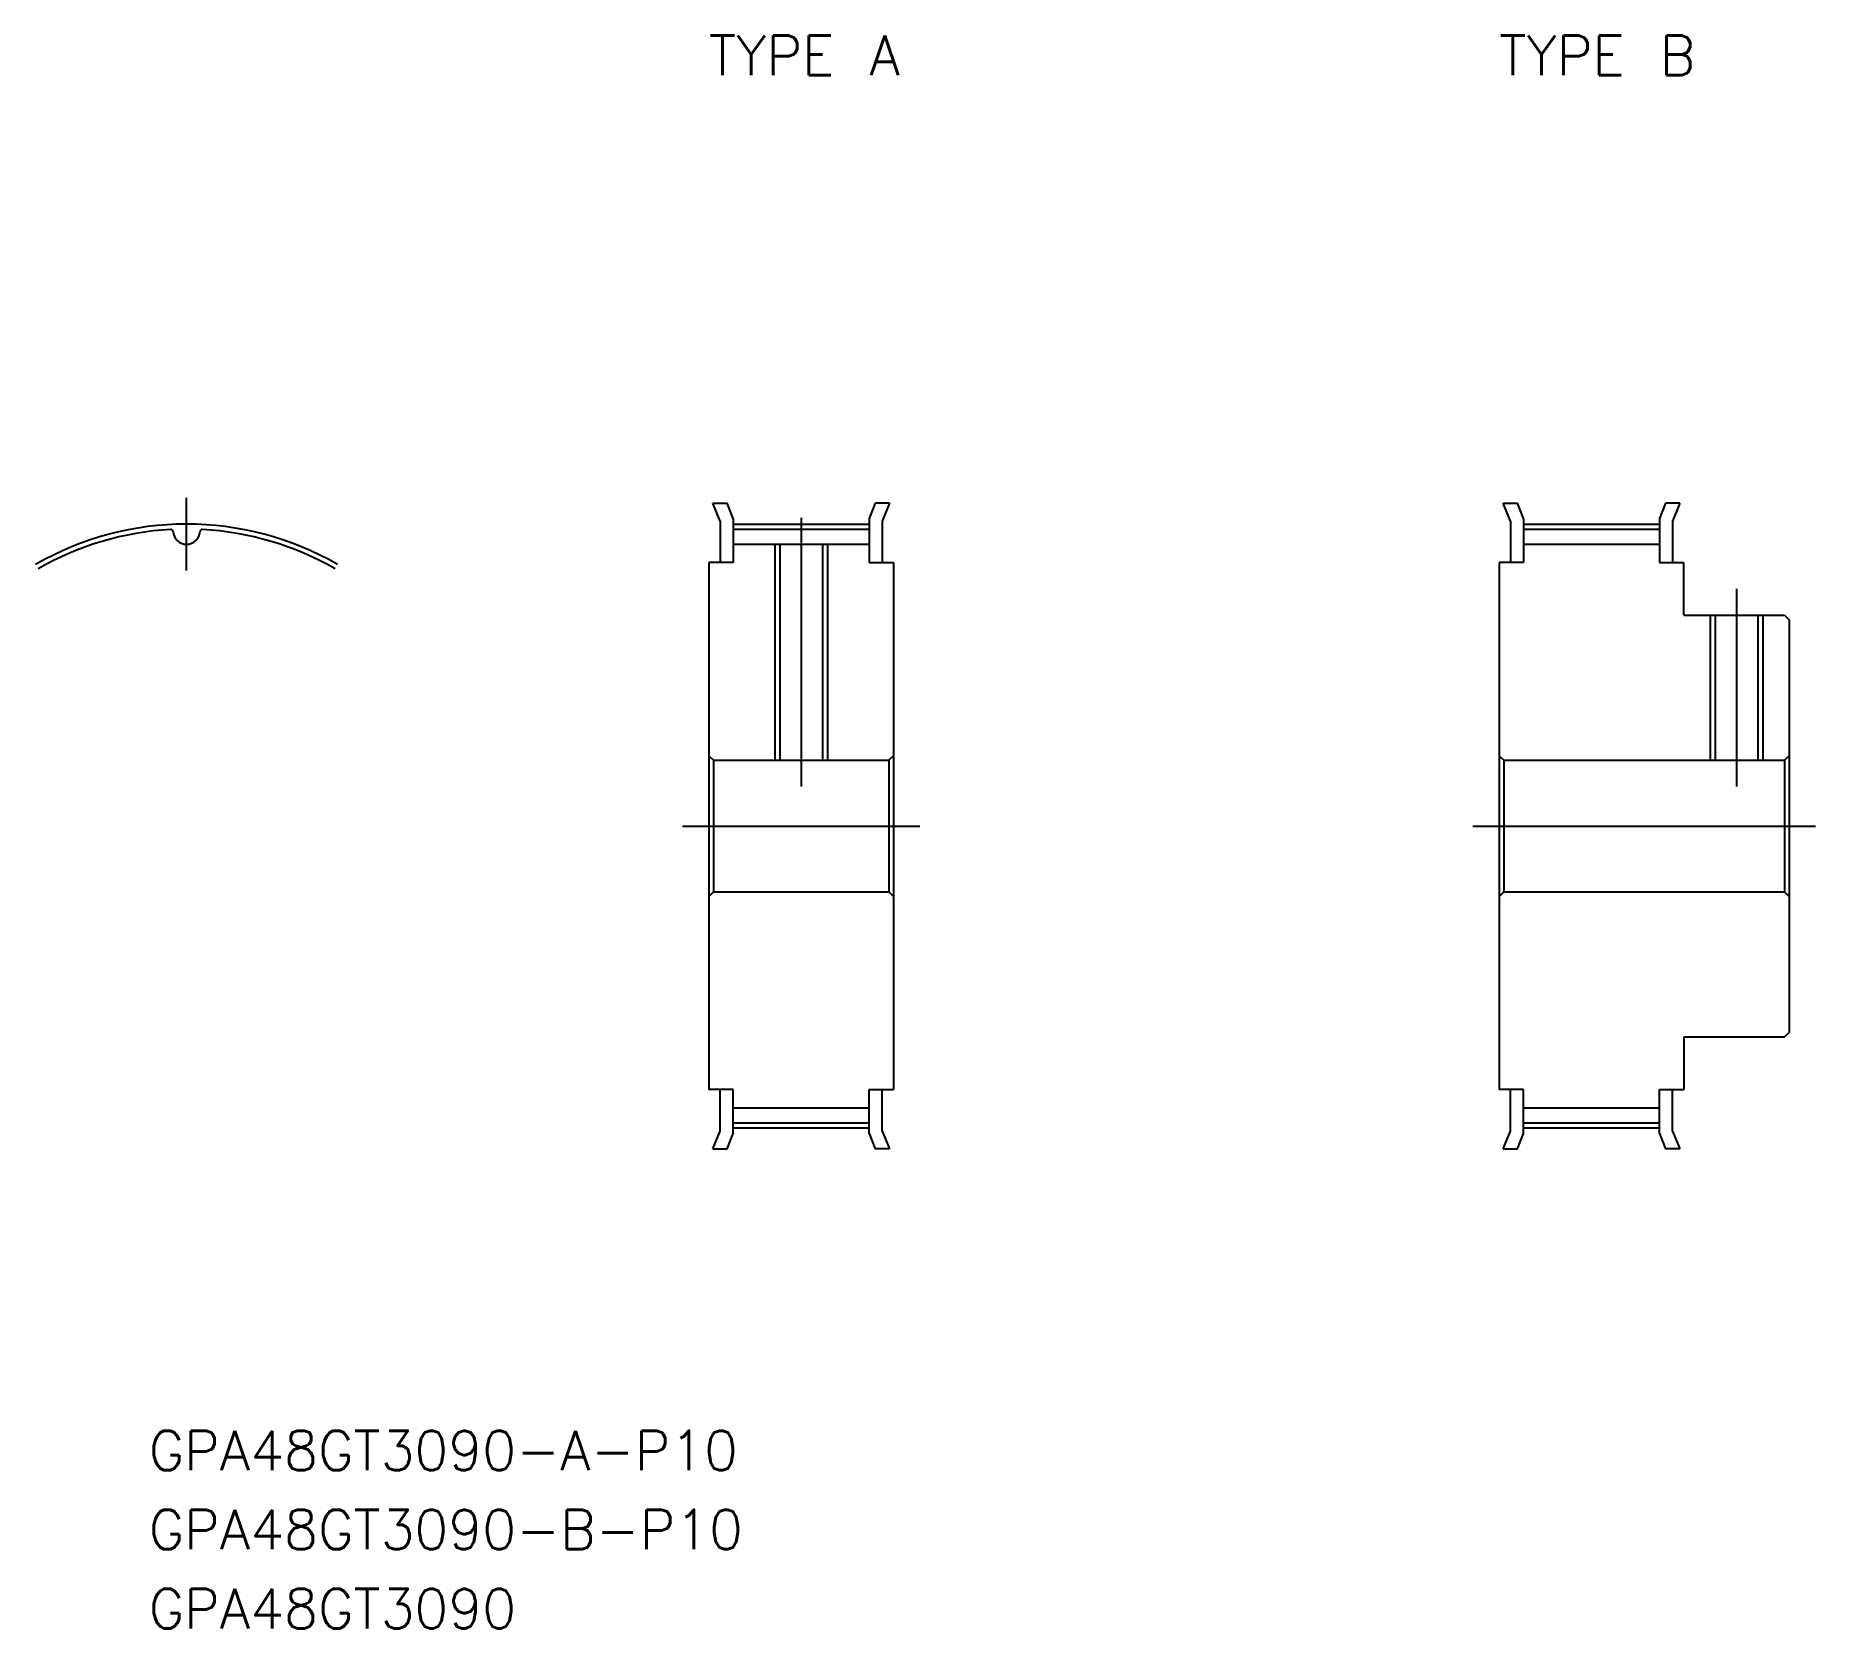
# Model space of a CAD drawing. Extents: x -11 to 124, y -61 to 60.
import ezdxf

# ---------------------------------------------------------------- set-up
doc = ezdxf.new("R2010")
doc.units = 0
doc.linetypes.add('CENTER', pattern=[50.8, 31.75, -6.35, 6.35, -6.35])
doc.layers.get('0').update_dxf_attribs({"linetype": 'CONTINUOUS'})
doc.layers.add('CENTER', color=1, linetype='CONTINUOUS')
doc.styles.get("Standard").update_dxf_attribs({"font": 'txt.shx', "height": 3, "bigfont": 'bigfont.shx'})

msp = doc.modelspace()

# ---------------------------------------------------------------- linework, layer by layer
at = {"color": 7, "linetype": 'CONTINUOUS'}
for p, q in [((40.51, 23.15), (39.96, 24.5)), ((39.96, 24.5), (41.04, 24.5)), ((41.51, 23.35), (41.04, 24.5)), ((52.28, 24.5), (51.81, 23.35)), ((53.36, 24.5), (52.28, 24.5)), ((53.36, 24.5), (52.81, 23.15)), ((100.51, 23.15), (99.96, 24.5)), ((99.96, 24.5), (101.04, 24.5)), ((101.51, 23.35), (101.04, 24.5)), ((112.28, 24.5), (111.81, 23.35)), ((113.36, 24.5), (112.28, 24.5)), ((113.36, 24.5), (112.81, 23.15)), ((40.51, 23.15), (40.51, 20)), ((41.51, 23.35), (41.51, 20)), ((51.81, 23.35), (51.81, 20)), ((52.81, 23.15), (52.81, 20)), ((100.51, 23.15), (100.51, 20)), ((101.51, 23.35), (101.51, 20)), ((111.81, 23.35), (111.81, 20)), ((112.81, 23.15), (112.81, 20)), ((41.51, 22.54), (51.81, 22.54)), ((101.51, 22.54), (111.81, 22.54)), ((41.51, 21.39), (51.81, 21.39)), ((45.04, 21.39), (45.04, 5)), ((48.28, 21.39), (48.28, 5)), ((101.51, 21.39), (111.81, 21.39)), ((39.66, 20), (39.66, -20)), ((41.51, 20), (39.66, 20)), ((51.81, 20), (53.66, 20)), ((53.66, 20), (53.66, -20)), ((99.66, 20), (99.66, -20)), ((101.51, 20), (99.66, 20)), ((111.81, 20), (113.66, 20)), ((113.66, 16), (113.66, 20)), ((113.66, 16), (121.32, 16)), ((116.04, 16), (116.04, 5)), ((119.28, 16), (119.28, 5)), ((121.32, 16), (121.66, 15.66)), ((121.66, 15.66), (121.66, -15.66)), ((39.66, 5.34), (40, 5)), ((40, 5), (53.32, 5)), ((40, 5), (40, -5)), ((53.66, 5.34), (53.32, 5)), ((53.32, 5), (53.32, -5)), ((99.66, 5.34), (100, 5)), ((100, 5), (121.32, 5)), ((100, 5), (100, -5)), ((121.66, 5.34), (121.32, 5)), ((121.32, 5), (121.32, -5)), ((39.66, -5.34), (40, -5)), ((40, -5), (53.32, -5)), ((53.66, -5.34), (53.32, -5)), ((99.66, -5.34), (100, -5)), ((100, -5), (121.32, -5)), ((121.66, -5.34), (121.32, -5)), ((113.66, -16), (121.32, -16)), ((113.66, -16), (113.66, -20)), ((121.32, -16), (121.66, -15.66)), ((41.51, -20), (39.66, -20)), ((40.51, -23.15), (40.51, -20)), ((41.51, -23.35), (41.51, -20)), ((51.81, -23.35), (51.81, -20)), ((51.81, -20), (53.66, -20)), ((52.81, -23.15), (52.81, -20)), ((101.51, -20), (99.66, -20)), ((100.51, -23.15), (100.51, -20)), ((101.51, -23.35), (101.51, -20)), ((111.81, -23.35), (111.81, -20)), ((111.81, -20), (113.66, -20)), ((112.81, -23.15), (112.81, -20)), ((41.51, -21.39), (51.81, -21.39)), ((101.51, -21.39), (111.81, -21.39)), ((41.51, -22.54), (51.81, -22.54)), ((101.51, -22.54), (111.81, -22.54)), ((39.96, -24.5), (40.51, -23.15)), ((41.04, -24.5), (41.51, -23.35)), ((51.81, -23.35), (52.28, -24.5)), ((52.81, -23.15), (53.36, -24.5)), ((99.96, -24.5), (100.51, -23.15)), ((101.04, -24.5), (101.51, -23.35)), ((111.81, -23.35), (112.28, -24.5)), ((112.81, -23.15), (113.36, -24.5)), ((39.96, -24.5), (41.04, -24.5)), ((53.36, -24.5), (52.28, -24.5)), ((99.96, -24.5), (101.04, -24.5)), ((113.36, -24.5), (112.28, -24.5))]:
    msp.add_line(p, q, dxfattribs=at)
at = {"color": 3, "linetype": 'CONTINUOUS'}
for p, q in [((44.66, 21.39), (44.66, 5)), ((48.66, 21.39), (48.66, 5)), ((115.66, 16), (115.66, 5)), ((119.66, 16), (119.66, 5))]:
    msp.add_line(p, q, dxfattribs=at)
at = {"color": 7, "linetype": 'CONTINUOUS'}
for centre, radius, start, end in [((0, 0), 22.54, 93.0599, 120), ((-1.19, 22.34), 0.171, 4.0189, 93.0599), ((0, 22.42), 1.03, 184.0189, 355.9811), ((1.19, 22.34), 0.171, 86.9401, 175.9811), ((0, 0), 22.54, 60, 86.9401)]:
    msp.add_arc(centre, radius, start, end, dxfattribs=at)
at = {"layer": 'CENTER', "color": 1, "linetype": 'CENTER'}
for p, q in [((0, 19.39), (0, 24.92)), ((46.66, 23.39), (46.66, 3)), ((41.51, 22.92), (51.81, 22.92)), ((101.51, 22.92), (111.81, 22.92)), ((117.66, 18), (117.66, 3)), ((37.66, 0), (55.66, 0)), ((97.66, 0), (123.66, 0)), ((41.51, -22.92), (51.81, -22.92)), ((101.51, -22.92), (111.81, -22.92))]:
    msp.add_line(p, q, dxfattribs=at)
msp.add_arc((0, 0), 22.92, 60, 120, dxfattribs=at)

# ---------------------------------------------------------------- texts
at = {"color": 7, "linetype": 'CONTINUOUS'}
for s, p in [('TYPE A', (39.66, 57)), ('TYPE B', (99.66, 57)), ('GPA48GT3090-A-P10', (-2.88, -48.9)), ('GPA48GT3090-B-P10', (-2.88, -54.9)), ('GPA48GT3090', (-2.88, -60.9))]:
    msp.add_text(s, height=3, dxfattribs=at).set_placement(p)

doc.saveas('drawing.dxf')
